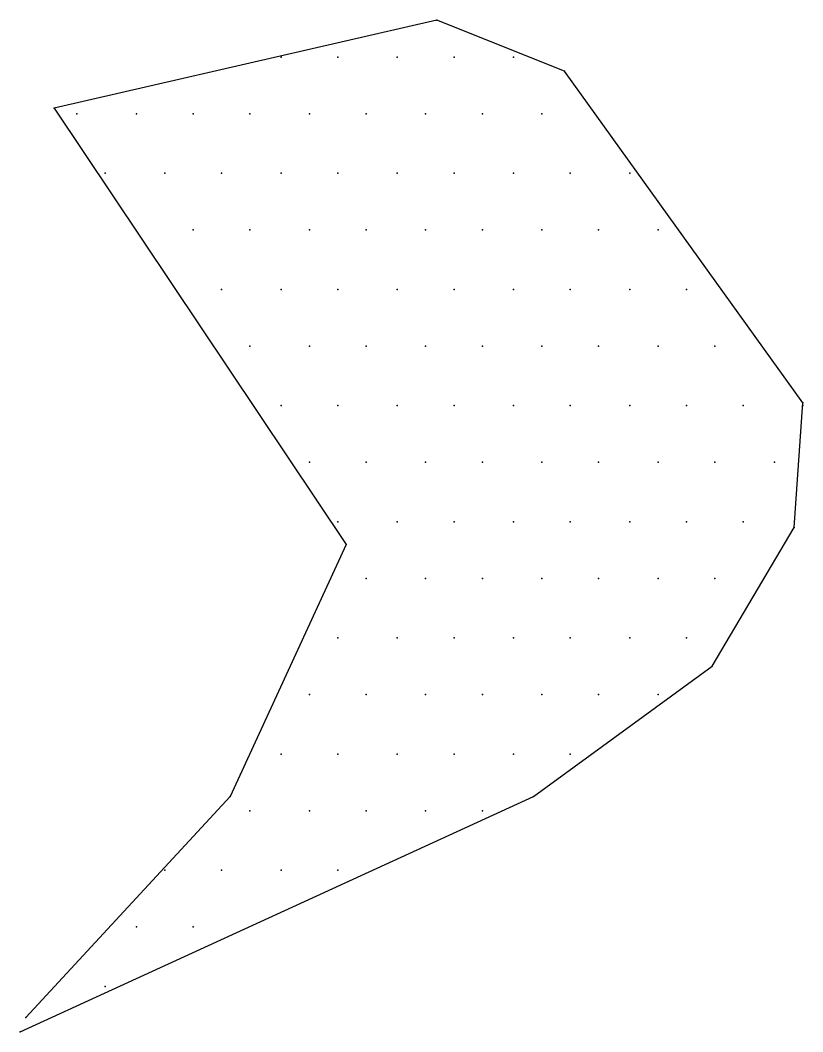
# Model space of a CAD drawing. Extents: x 180421 to 182279, y 668879 to 669787.
# Drawn here: x 181671.937 to 181673.394, y 669735.991 to 669737.876 of the extents above; entities that cross this region are included whole.
import ezdxf

# ---------------------------------------------------------------- set-up
doc = ezdxf.new("R2010")
doc.units = 0
doc.header["$LTSCALE"] = 2.5
doc.header["$MEASUREMENT"] = 0
doc.layers.add('KOTERET', color=1, linetype='CONTINUOUS')

msp = doc.modelspace()

# ---------------------------------------------------------------- linework, layer by layer
at = {"layer": 'KOTERET', "color": 2, "linetype": 'Continuous'}
for points in [[(181672.7126, 669737.8755), (181672.0001, 669737.7119)], [(181672.9502, 669737.7805), (181672.7126, 669737.8755)], [(181672.4223, 669737.8069), (181672.4223, 669737.8069)], [(181672.5279, 669737.8069), (181672.5279, 669737.8069)], [(181672.6387, 669737.8069), (181672.6387, 669737.8069)], [(181672.7443, 669737.8069), (181672.7443, 669737.8069)], [(181672.8551, 669737.8069), (181672.8551, 669737.8069)], [(181673.3935, 669737.163), (181672.9502, 669737.7805)], [(181672.0001, 669737.7119), (181672.5437, 669736.8991)], [(181672.0423, 669737.7013), (181672.0423, 669737.7013)], [(181672.1532, 669737.7013), (181672.1532, 669737.7013)], [(181672.2587, 669737.7013), (181672.2587, 669737.7013)], [(181672.3643, 669737.7013), (181672.3643, 669737.7013)], [(181672.4751, 669737.7013), (181672.4751, 669737.7013)], [(181672.5807, 669737.7013), (181672.5807, 669737.7013)], [(181672.6915, 669737.7013), (181672.6915, 669737.7013)], [(181672.7971, 669737.7013), (181672.7971, 669737.7013)], [(181672.9079, 669737.7013), (181672.9079, 669737.7013)], [(181672.0951, 669737.5905), (181672.0951, 669737.5905)], [(181672.2059, 669737.5905), (181672.2059, 669737.5905)], [(181672.3115, 669737.5905), (181672.3115, 669737.5905)], [(181672.4223, 669737.5905), (181672.4223, 669737.5905)], [(181672.5279, 669737.5905), (181672.5279, 669737.5905)], [(181672.6387, 669737.5905), (181672.6387, 669737.5905)], [(181672.7443, 669737.5905), (181672.7443, 669737.5905)], [(181672.8551, 669737.5905), (181672.8551, 669737.5905)], [(181672.9607, 669737.5905), (181672.9607, 669737.5905)], [(181673.0716, 669737.5905), (181673.0716, 669737.5905)], [(181672.2587, 669737.4849), (181672.2587, 669737.4849)], [(181672.3643, 669737.4849), (181672.3643, 669737.4849)], [(181672.4751, 669737.4849), (181672.4751, 669737.4849)], [(181672.5807, 669737.4849), (181672.5807, 669737.4849)], [(181672.6915, 669737.4849), (181672.6915, 669737.4849)], [(181672.7971, 669737.4849), (181672.7971, 669737.4849)], [(181672.9079, 669737.4849), (181672.9079, 669737.4849)], [(181673.0135, 669737.4849), (181673.0135, 669737.4849)], [(181673.1243, 669737.4849), (181673.1243, 669737.4849)], [(181672.3115, 669737.3741), (181672.3115, 669737.3741)], [(181672.4223, 669737.3741), (181672.4223, 669737.3741)], [(181672.5279, 669737.3741), (181672.5279, 669737.3741)], [(181672.6387, 669737.3741), (181672.6387, 669737.3741)], [(181672.7443, 669737.3741), (181672.7443, 669737.3741)], [(181672.8551, 669737.3741), (181672.8551, 669737.3741)], [(181672.9607, 669737.3741), (181672.9607, 669737.3741)], [(181673.0716, 669737.3741), (181673.0716, 669737.3741)], [(181673.1771, 669737.3741), (181673.1771, 669737.3741)], [(181672.3643, 669737.2685), (181672.3643, 669737.2685)], [(181672.4751, 669737.2685), (181672.4751, 669737.2685)], [(181672.5807, 669737.2685), (181672.5807, 669737.2685)], [(181672.6915, 669737.2685), (181672.6915, 669737.2685)], [(181672.7971, 669737.2685), (181672.7971, 669737.2685)], [(181672.9079, 669737.2685), (181672.9079, 669737.2685)], [(181673.0135, 669737.2685), (181673.0135, 669737.2685)], [(181673.1243, 669737.2685), (181673.1243, 669737.2685)], [(181673.2299, 669737.2685), (181673.2299, 669737.2685)], [(181672.4223, 669737.1577), (181672.4223, 669737.1577)], [(181672.5279, 669737.1577), (181672.5279, 669737.1577)], [(181672.6387, 669737.1577), (181672.6387, 669737.1577)], [(181672.7443, 669737.1577), (181672.7443, 669737.1577)], [(181672.8551, 669737.1577), (181672.8551, 669737.1577)], [(181672.9607, 669737.1577), (181672.9607, 669737.1577)], [(181673.0716, 669737.1577), (181673.0716, 669737.1577)], [(181673.1771, 669737.1577), (181673.1771, 669737.1577)], [(181673.2827, 669737.1577), (181673.2827, 669737.1577)], [(181673.3777, 669736.9307), (181673.3935, 669737.163)], [(181673.3935, 669737.1577), (181673.3935, 669737.1577)], [(181672.4751, 669737.0521), (181672.4751, 669737.0521)], [(181672.5807, 669737.0521), (181672.5807, 669737.0521)], [(181672.6915, 669737.0521), (181672.6915, 669737.0521)], [(181672.7971, 669737.0521), (181672.7971, 669737.0521)], [(181672.9079, 669737.0521), (181672.9079, 669737.0521)], [(181673.0135, 669737.0521), (181673.0135, 669737.0521)], [(181673.1243, 669737.0521), (181673.1243, 669737.0521)], [(181673.2299, 669737.0521), (181673.2299, 669737.0521)], [(181673.3407, 669737.0521), (181673.3407, 669737.0521)], [(181672.5279, 669736.9413), (181672.5279, 669736.9413)], [(181672.6387, 669736.9413), (181672.6387, 669736.9413)], [(181672.7443, 669736.9413), (181672.7443, 669736.9413)], [(181672.8551, 669736.9413), (181672.8551, 669736.9413)], [(181672.9607, 669736.9413), (181672.9607, 669736.9413)], [(181673.0716, 669736.9413), (181673.0716, 669736.9413)], [(181673.1771, 669736.9413), (181673.1771, 669736.9413)], [(181673.2246, 669736.6721), (181673.3777, 669736.9307)], [(181673.2827, 669736.9413), (181673.2827, 669736.9413)], [(181672.5437, 669736.8991), (181672.3273, 669736.4293)], [(181672.5807, 669736.8357), (181672.5807, 669736.8357)], [(181672.6915, 669736.8357), (181672.6915, 669736.8357)], [(181672.7971, 669736.8357), (181672.7971, 669736.8357)], [(181672.9079, 669736.8357), (181672.9079, 669736.8357)], [(181673.0135, 669736.8357), (181673.0135, 669736.8357)], [(181673.1243, 669736.8357), (181673.1243, 669736.8357)], [(181673.2299, 669736.8357), (181673.2299, 669736.8357)], [(181672.5279, 669736.7249), (181672.5279, 669736.7249)], [(181672.6387, 669736.7249), (181672.6387, 669736.7249)], [(181672.7443, 669736.7249), (181672.7443, 669736.7249)], [(181672.8551, 669736.7249), (181672.8551, 669736.7249)], [(181672.9607, 669736.7249), (181672.9607, 669736.7249)], [(181673.0716, 669736.7249), (181673.0716, 669736.7249)], [(181673.1771, 669736.7249), (181673.1771, 669736.7249)], [(181672.8921, 669736.4293), (181673.2246, 669736.6721)], [(181672.4751, 669736.6193), (181672.4751, 669736.6193)], [(181672.5807, 669736.6193), (181672.5807, 669736.6193)], [(181672.6915, 669736.6193), (181672.6915, 669736.6193)], [(181672.7971, 669736.6193), (181672.7971, 669736.6193)], [(181672.9079, 669736.6193), (181672.9079, 669736.6193)], [(181673.0135, 669736.6193), (181673.0135, 669736.6193)], [(181673.1243, 669736.6193), (181673.1243, 669736.6193)], [(181672.4223, 669736.5085), (181672.4223, 669736.5085)], [(181672.5279, 669736.5085), (181672.5279, 669736.5085)], [(181672.6387, 669736.5085), (181672.6387, 669736.5085)], [(181672.7443, 669736.5085), (181672.7443, 669736.5085)], [(181672.8551, 669736.5085), (181672.8551, 669736.5085)], [(181672.9607, 669736.5085), (181672.9607, 669736.5085)], [(181671.9367, 669735.9912), (181672.8921, 669736.4293)], [(181672.3273, 669736.4293), (181671.9473, 669736.0176)], [(181672.3643, 669736.4029), (181672.3643, 669736.4029)], [(181672.4751, 669736.4029), (181672.4751, 669736.4029)], [(181672.5807, 669736.4029), (181672.5807, 669736.4029)], [(181672.6915, 669736.4029), (181672.6915, 669736.4029)], [(181672.7971, 669736.4029), (181672.7971, 669736.4029)], [(181672.2059, 669736.2921), (181672.2059, 669736.2921)], [(181672.3115, 669736.2921), (181672.3115, 669736.2921)], [(181672.4223, 669736.2921), (181672.4223, 669736.2921)], [(181672.5279, 669736.2921), (181672.5279, 669736.2921)], [(181672.1532, 669736.1865), (181672.1532, 669736.1865)], [(181672.2587, 669736.1865), (181672.2587, 669736.1865)], [(181672.0951, 669736.0757), (181672.0951, 669736.0757)]]:
    msp.add_lwpolyline(points, dxfattribs=at)
at = {"layer": 'KOTERET', "color": 1}
for p in [(181672.7126, 669737.8755), (181672.7126, 669737.8755), (181672.4223, 669737.8069), (181672.4223, 669737.8069), (181672.5279, 669737.8069), (181672.5279, 669737.8069), (181672.6387, 669737.8069), (181672.6387, 669737.8069), (181672.7443, 669737.8069), (181672.7443, 669737.8069), (181672.8551, 669737.8069), (181672.8551, 669737.8069), (181672.9502, 669737.7805), (181672.9502, 669737.7805), (181672.0001, 669737.7119), (181672.0001, 669737.7119), (181672.0423, 669737.7013), (181672.0423, 669737.7013), (181672.1532, 669737.7013), (181672.1532, 669737.7013), (181672.2587, 669737.7013), (181672.2587, 669737.7013), (181672.3643, 669737.7013), (181672.3643, 669737.7013), (181672.4751, 669737.7013), (181672.4751, 669737.7013), (181672.5807, 669737.7013), (181672.5807, 669737.7013), (181672.6915, 669737.7013), (181672.6915, 669737.7013), (181672.7971, 669737.7013), (181672.7971, 669737.7013), (181672.9079, 669737.7013), (181672.9079, 669737.7013), (181672.0951, 669737.5905), (181672.0951, 669737.5905), (181672.2059, 669737.5905), (181672.2059, 669737.5905), (181672.3115, 669737.5905), (181672.3115, 669737.5905), (181672.4223, 669737.5905), (181672.4223, 669737.5905), (181672.5279, 669737.5905), (181672.5279, 669737.5905), (181672.6387, 669737.5905), (181672.6387, 669737.5905), (181672.7443, 669737.5905), (181672.7443, 669737.5905), (181672.8551, 669737.5905), (181672.8551, 669737.5905), (181672.9607, 669737.5905), (181672.9607, 669737.5905), (181673.0716, 669737.5905), (181673.0716, 669737.5905), (181672.2587, 669737.4849), (181672.2587, 669737.4849), (181672.3643, 669737.4849), (181672.3643, 669737.4849), (181672.4751, 669737.4849), (181672.4751, 669737.4849), (181672.5807, 669737.4849), (181672.5807, 669737.4849), (181672.6915, 669737.4849), (181672.6915, 669737.4849), (181672.7971, 669737.4849), (181672.7971, 669737.4849), (181672.9079, 669737.4849), (181672.9079, 669737.4849), (181673.0135, 669737.4849), (181673.0135, 669737.4849), (181673.1243, 669737.4849), (181673.1243, 669737.4849), (181672.3115, 669737.3741), (181672.3115, 669737.3741), (181672.4223, 669737.3741), (181672.4223, 669737.3741), (181672.5279, 669737.3741), (181672.5279, 669737.3741), (181672.6387, 669737.3741), (181672.6387, 669737.3741), (181672.7443, 669737.3741), (181672.7443, 669737.3741), (181672.8551, 669737.3741), (181672.8551, 669737.3741), (181672.9607, 669737.3741), (181672.9607, 669737.3741), (181673.0716, 669737.3741), (181673.0716, 669737.3741), (181673.1771, 669737.3741), (181673.1771, 669737.3741), (181672.3643, 669737.2685), (181672.3643, 669737.2685), (181672.4751, 669737.2685), (181672.4751, 669737.2685), (181672.5807, 669737.2685), (181672.5807, 669737.2685), (181672.6915, 669737.2685), (181672.6915, 669737.2685), (181672.7971, 669737.2685), (181672.7971, 669737.2685), (181672.9079, 669737.2685), (181672.9079, 669737.2685), (181673.0135, 669737.2685), (181673.0135, 669737.2685), (181673.1243, 669737.2685), (181673.1243, 669737.2685), (181673.2299, 669737.2685), (181673.2299, 669737.2685), (181672.4223, 669737.1577), (181672.4223, 669737.1577), (181672.5279, 669737.1577), (181672.5279, 669737.1577), (181672.6387, 669737.1577), (181672.6387, 669737.1577), (181672.7443, 669737.1577), (181672.7443, 669737.1577), (181672.8551, 669737.1577), (181672.8551, 669737.1577), (181672.9607, 669737.1577), (181672.9607, 669737.1577), (181673.0716, 669737.1577), (181673.0716, 669737.1577), (181673.1771, 669737.1577), (181673.1771, 669737.1577), (181673.2827, 669737.1577), (181673.2827, 669737.1577), (181673.3935, 669737.163), (181673.3935, 669737.163), (181673.3935, 669737.1577), (181673.3935, 669737.1577), (181672.4751, 669737.0521), (181672.4751, 669737.0521), (181672.5807, 669737.0521), (181672.5807, 669737.0521), (181672.6915, 669737.0521), (181672.6915, 669737.0521), (181672.7971, 669737.0521), (181672.7971, 669737.0521), (181672.9079, 669737.0521), (181672.9079, 669737.0521), (181673.0135, 669737.0521), (181673.0135, 669737.0521), (181673.1243, 669737.0521), (181673.1243, 669737.0521), (181673.2299, 669737.0521), (181673.2299, 669737.0521), (181673.3407, 669737.0521), (181673.3407, 669737.0521), (181672.5279, 669736.9413), (181672.5279, 669736.9413), (181672.6387, 669736.9413), (181672.6387, 669736.9413), (181672.7443, 669736.9413), (181672.7443, 669736.9413), (181672.8551, 669736.9413), (181672.8551, 669736.9413), (181672.9607, 669736.9413), (181672.9607, 669736.9413), (181673.0716, 669736.9413), (181673.0716, 669736.9413), (181673.1771, 669736.9413), (181673.1771, 669736.9413), (181673.2827, 669736.9413), (181673.2827, 669736.9413), (181673.3777, 669736.9307), (181673.3777, 669736.9307), (181672.5437, 669736.8991), (181672.5437, 669736.8991), (181672.5807, 669736.8357), (181672.5807, 669736.8357), (181672.6915, 669736.8357), (181672.6915, 669736.8357), (181672.7971, 669736.8357), (181672.7971, 669736.8357), (181672.9079, 669736.8357), (181672.9079, 669736.8357), (181673.0135, 669736.8357), (181673.0135, 669736.8357), (181673.1243, 669736.8357), (181673.1243, 669736.8357), (181673.2299, 669736.8357), (181673.2299, 669736.8357), (181672.5279, 669736.7249), (181672.5279, 669736.7249), (181672.6387, 669736.7249), (181672.6387, 669736.7249), (181672.7443, 669736.7249), (181672.7443, 669736.7249), (181672.8551, 669736.7249), (181672.8551, 669736.7249), (181672.9607, 669736.7249), (181672.9607, 669736.7249), (181673.0716, 669736.7249), (181673.0716, 669736.7249), (181673.1771, 669736.7249), (181673.1771, 669736.7249), (181673.2246, 669736.6721), (181673.2246, 669736.6721), (181672.4751, 669736.6193), (181672.4751, 669736.6193), (181672.5807, 669736.6193), (181672.5807, 669736.6193), (181672.6915, 669736.6193), (181672.6915, 669736.6193), (181672.7971, 669736.6193), (181672.7971, 669736.6193), (181672.9079, 669736.6193), (181672.9079, 669736.6193), (181673.0135, 669736.6193), (181673.0135, 669736.6193), (181673.1243, 669736.6193), (181673.1243, 669736.6193), (181672.4223, 669736.5085), (181672.4223, 669736.5085), (181672.5279, 669736.5085), (181672.5279, 669736.5085), (181672.6387, 669736.5085), (181672.6387, 669736.5085), (181672.7443, 669736.5085), (181672.7443, 669736.5085), (181672.8551, 669736.5085), (181672.8551, 669736.5085), (181672.9607, 669736.5085), (181672.9607, 669736.5085), (181672.3273, 669736.4293), (181672.3273, 669736.4293), (181672.8921, 669736.4293), (181672.8921, 669736.4293), (181672.3643, 669736.4029), (181672.3643, 669736.4029), (181672.4751, 669736.4029), (181672.4751, 669736.4029), (181672.5807, 669736.4029), (181672.5807, 669736.4029), (181672.6915, 669736.4029), (181672.6915, 669736.4029), (181672.7971, 669736.4029), (181672.7971, 669736.4029), (181672.2059, 669736.2921), (181672.2059, 669736.2921), (181672.3115, 669736.2921), (181672.3115, 669736.2921), (181672.4223, 669736.2921), (181672.4223, 669736.2921), (181672.5279, 669736.2921), (181672.5279, 669736.2921), (181672.1532, 669736.1865), (181672.1532, 669736.1865), (181672.2587, 669736.1865), (181672.2587, 669736.1865), (181672.0951, 669736.0757), (181672.0951, 669736.0757), (181671.9473, 669736.0176), (181671.9367, 669735.9912)]:
    msp.add_point(p, dxfattribs=at)

doc.saveas('drawing.dxf')
